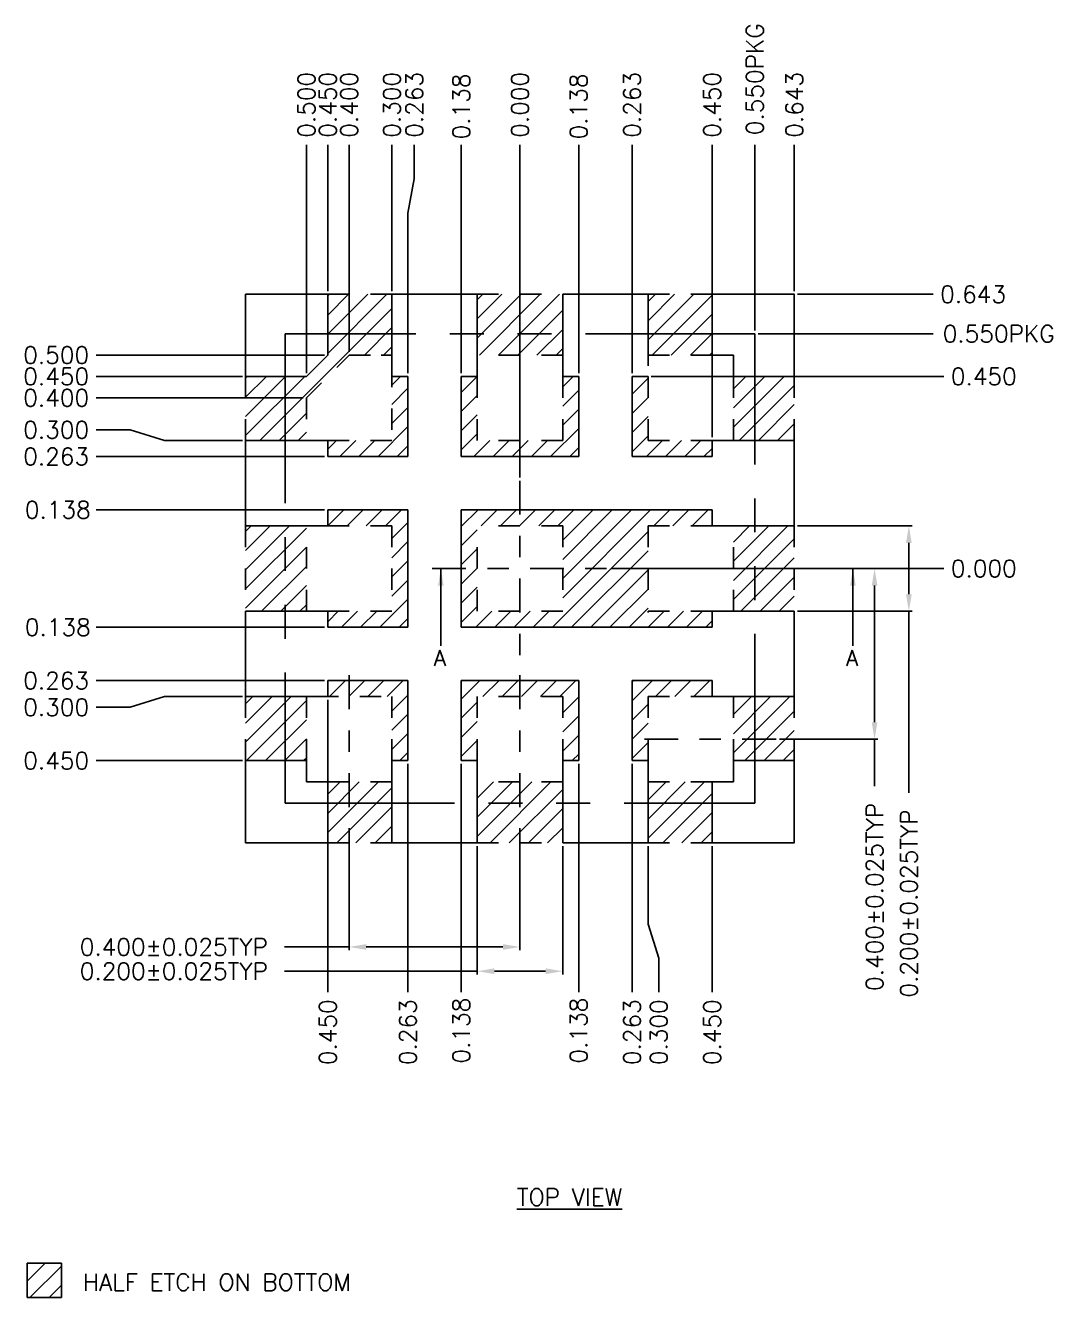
# Model space of a CAD drawing. Header units: millimetres. Extents: x 425.66 to 434.43, y 107.94 to 113.9.
# Drawn here: x 425.66 to 430.47, y 107.94 to 113.9 of the extents above; entities that cross this region are included whole.
import ezdxf
from ezdxf.enums import TextEntityAlignment as Align

# ---------------------------------------------------------------- set-up
doc = ezdxf.new("R2010")
doc.units = ezdxf.units.MM
doc.header["$LTSCALE"] = 0.5
doc.header["$PDMODE"] = 98
for name, pattern in [('CENTER', [50.8, 31.75, -6.35, 6.35, -6.35]), ('HIDDEN', [0.375, 0.25, -0.125]), ('PHANTOM2', [31.75, 15.875, -3.175, 3.175, -3.175, 3.175, -3.175])]:
    doc.linetypes.add(name, pattern=pattern)
for name, color, linetype in [('1', 7, 'Continuous'), ('1D', 4, 'Continuous'), ('BTM', 7, 'HIDDEN'), ('Center', 2, 'CENTER'), ('DIMENSION', 3, 'Continuous'), ('HEB', 4, 'Continuous'), ('PKG', 1, 'PHANTOM2')]:
    doc.layers.add(name, color=color, linetype=linetype)
doc.styles.add('ADESK1', font='romans')
doc.styles.add('SIMPLEX', font='simplex.shx')
doc.dimstyles.new('Standard4', dxfattribs={"dimtxt": 0.08, "dimasz": 0.08, "dimexe": 0.015, "dimexo": 0.015, "dimgap": 0.027, "dimtad": 1, "dimdec": 3, "dimlfac": 0.5, "dimrnd": 0.0005, "dimzin": 1, "dimtxsty": 'SIMPLEX', "dimcen": 0.1905, "dimclrd": 256, "dimclre": 256, "dimclrt": 256, "dimazin": 3, "dimtp": 0.03, "dimtm": 0.05, "dimtfac": 0.8, "dimtdec": 3, "dimtmove": 0, "dimatfit": 3, "dimfxl": 0.05, "dimtzin": 4, "dimlwd": -1, "dimlwe": -1})

# ---------------------------------------------------------------- blocks, each defined once
blk = doc.blocks.new('*D110')
at = {"layer": 'Defpoints', "color": 0, "ltscale": 0.1, "transparency": 16777216}
for p in [(427.9747, 111.3526), (428.3864, 111.3526), (429.9603, 111.3526)]:
    blk.add_point(p, dxfattribs=at)
at = {"layer": 'DIMENSION', "ltscale": 0.1, "transparency": 16777216}
blk.add_line((428.4014, 111.3526), (429.9603, 111.3526), dxfattribs=at)
at = {"layer": 'DIMENSION', "ltscale": 0.1, "transparency": 16777216, "insert": (430.1473, 111.3526), "char_height": 0.08, "attachment_point": 5, "style": 'SIMPLEX'}
blk.add_mtext('\\A1;0.000', dxfattribs=at)
blk = doc.blocks.new('*D111')
at = {"layer": 'Defpoints', "color": 0, "ltscale": 0.1, "transparency": 16777216}
for p in [(427.9747, 113.3381), (427.9747, 111.7643), (427.9747, 111.3526)]:
    blk.add_point(p, dxfattribs=at)
at = {"layer": 'DIMENSION', "ltscale": 0.1, "transparency": 16777216}
blk.add_line((427.9747, 111.7793), (427.9747, 113.3381), dxfattribs=at)
at = {"layer": 'DIMENSION', "ltscale": 0.1, "transparency": 16777216, "insert": (427.9747, 113.5251), "char_height": 0.08, "attachment_point": 5, "rotation": 90, "style": 'SIMPLEX'}
blk.add_mtext('\\A1;0.000', dxfattribs=at)
blk = doc.blocks.new('*D112')
at = {"layer": 'Defpoints', "color": 0, "ltscale": 0.1, "transparency": 16777216}
for p in [(429.1747, 111.3526), (429.1747, 110.5526), (429.6356, 110.5526)]:
    blk.add_point(p, dxfattribs=at)
at = {"layer": 'DIMENSION', "ltscale": 0.1, "transparency": 16777216}
for p, q in [((429.1897, 111.3526), (429.6506, 111.3526)), ((429.6356, 111.2726), (429.6356, 110.6326)), ((429.1897, 110.5526), (429.6506, 110.5526)), ((429.6356, 110.5526), (429.6356, 110.3326))]:
    blk.add_line(p, q, dxfattribs=at)
for points in [[(429.6222, 111.2726), (429.6489, 111.2726), (429.6356, 111.3526)], [(429.6222, 110.6326), (429.6489, 110.6326), (429.6356, 110.5526)]]:
    blk.add_solid(points, dxfattribs=at)
at = {"layer": 'DIMENSION', "ltscale": 0.1, "transparency": 16777216, "insert": (429.6356, 109.8142), "char_height": 0.08, "attachment_point": 5, "rotation": 90, "style": 'SIMPLEX'}
blk.add_mtext('\\A1;0.400%%P0.025TYP', dxfattribs=at)
blk = doc.blocks.new('*D113')
at = {"layer": 'Defpoints', "color": 0, "ltscale": 0.1, "transparency": 16777216}
for p in [(429.2597, 111.5526), (429.2597, 111.1524), (429.7963, 111.1524)]:
    blk.add_point(p, dxfattribs=at)
at = {"layer": 'DIMENSION', "ltscale": 0.1, "transparency": 16777216}
for p, q in [((429.2747, 111.5526), (429.8113, 111.5526)), ((429.7963, 111.4726), (429.7963, 111.2324)), ((429.2747, 111.1524), (429.8113, 111.1524)), ((429.7963, 111.1524), (429.7963, 110.3016))]:
    blk.add_line(p, q, dxfattribs=at)
for points in [[(429.7829, 111.4726), (429.8096, 111.4726), (429.7963, 111.5526)], [(429.7829, 111.2324), (429.8096, 111.2324), (429.7963, 111.1524)]]:
    blk.add_solid(points, dxfattribs=at)
at = {"layer": 'DIMENSION', "ltscale": 0.1, "transparency": 16777216, "insert": (429.7963, 109.7832), "char_height": 0.08, "attachment_point": 5, "rotation": 90, "style": 'SIMPLEX'}
blk.add_mtext('\\A1;0.200%%P0.025TYP', dxfattribs=at)
blk = doc.blocks.new('*D114')
at = {"layer": 'Defpoints', "color": 0, "ltscale": 0.1, "transparency": 16777216}
for p in [(427.1747, 110.1511), (427.9747, 110.1511), (427.9747, 109.5796)]:
    blk.add_point(p, dxfattribs=at)
at = {"layer": 'DIMENSION', "ltscale": 0.1, "transparency": 16777216}
for p, q in [((427.1747, 110.1361), (427.1747, 109.5646)), ((427.9747, 110.1361), (427.9747, 109.5646)), ((427.1747, 109.5796), (426.8717, 109.5796)), ((427.8947, 109.5796), (427.2547, 109.5796))]:
    blk.add_line(p, q, dxfattribs=at)
for points in [[(427.2547, 109.5929), (427.2547, 109.5663), (427.1747, 109.5796)], [(427.8947, 109.5929), (427.8947, 109.5663), (427.9747, 109.5796)]]:
    blk.add_solid(points, dxfattribs=at)
at = {"layer": 'DIMENSION', "ltscale": 0.1, "transparency": 16777216, "insert": (426.3533, 109.5796), "char_height": 0.08, "attachment_point": 5, "style": 'SIMPLEX'}
blk.add_mtext('\\A1;0.400%%P0.025TYP', dxfattribs=at)
blk = doc.blocks.new('*D115')
at = {"layer": 'Defpoints', "color": 0, "ltscale": 0.1, "transparency": 16777216}
for p in [(427.7747, 110.0676), (428.1747, 110.0676), (427.7747, 109.4659)]:
    blk.add_point(p, dxfattribs=at)
at = {"layer": 'DIMENSION', "ltscale": 0.1, "transparency": 16777216}
for p, q in [((427.7747, 110.0526), (427.7747, 109.4509)), ((428.1747, 110.0526), (428.1747, 109.4509)), ((427.7747, 109.4659), (426.8717, 109.4659)), ((428.0947, 109.4659), (427.8547, 109.4659))]:
    blk.add_line(p, q, dxfattribs=at)
for points in [[(427.8547, 109.4792), (427.8547, 109.4526), (427.7747, 109.4659)], [(428.0947, 109.4792), (428.0947, 109.4526), (428.1747, 109.4659)]]:
    blk.add_solid(points, dxfattribs=at)
at = {"layer": 'DIMENSION', "ltscale": 0.1, "transparency": 16777216, "insert": (426.3533, 109.4659), "char_height": 0.08, "attachment_point": 5, "style": 'SIMPLEX'}
blk.add_mtext('\\A1;0.200%%P0.025TYP', dxfattribs=at)
blk = doc.blocks.new('*D116')
at = {"layer": 'Defpoints', "color": 0, "ltscale": 0.1, "transparency": 16777216}
for p in [(427.9747, 111.3526), (428.8747, 110.0676), (428.8747, 109.3671)]:
    blk.add_point(p, dxfattribs=at)
at = {"layer": 'DIMENSION', "ltscale": 0.1, "transparency": 16777216}
blk.add_line((428.8747, 110.0526), (428.8747, 109.3671), dxfattribs=at)
at = {"layer": 'DIMENSION', "ltscale": 0.1, "transparency": 16777216, "insert": (428.8747, 109.1801), "char_height": 0.08, "attachment_point": 5, "rotation": 90, "style": 'SIMPLEX'}
blk.add_mtext('\\A1;0.450', dxfattribs=at)
blk = doc.blocks.new('*D117')
at = {"layer": 'Defpoints', "color": 0, "ltscale": 0.1, "transparency": 16777216}
for p in [(427.9747, 111.3526), (428.5747, 110.0676), (428.6247, 109.3671)]:
    blk.add_point(p, dxfattribs=at)
at = {"layer": 'DIMENSION', "ltscale": 0.1, "transparency": 16777216}
for p, q in [((428.5747, 110.0526), (428.5747, 109.6871)), ((428.5747, 109.6871), (428.6247, 109.5271)), ((428.6247, 109.5271), (428.6247, 109.3671))]:
    blk.add_line(p, q, dxfattribs=at)
at = {"layer": 'DIMENSION', "ltscale": 0.1, "transparency": 16777216, "insert": (428.6247, 109.1801), "char_height": 0.08, "attachment_point": 5, "rotation": 90, "style": 'SIMPLEX'}
blk.add_mtext('\\A1;0.300', dxfattribs=at)
blk = doc.blocks.new('*D118')
at = {"layer": 'Defpoints', "color": 0, "ltscale": 0.1, "transparency": 16777216}
for p in [(427.9747, 111.3526), (425.9892, 110.4526), (426.6897, 110.4526)]:
    blk.add_point(p, dxfattribs=at)
at = {"layer": 'DIMENSION', "ltscale": 0.1, "transparency": 16777216}
blk.add_line((426.6747, 110.4526), (425.9892, 110.4526), dxfattribs=at)
at = {"layer": 'DIMENSION', "ltscale": 0.1, "transparency": 16777216, "insert": (425.8022, 110.4526), "char_height": 0.08, "attachment_point": 5, "style": 'SIMPLEX'}
blk.add_mtext('\\A1;0.450', dxfattribs=at)
blk = doc.blocks.new('*D119')
at = {"layer": 'Defpoints', "color": 0, "ltscale": 0.1, "transparency": 16777216}
for p in [(427.9747, 111.3526), (426.6897, 110.7526), (425.9892, 110.7026)]:
    blk.add_point(p, dxfattribs=at)
at = {"layer": 'DIMENSION', "ltscale": 0.1, "transparency": 16777216}
for p, q in [((426.3092, 110.7526), (426.1492, 110.7026)), ((426.6747, 110.7526), (426.3092, 110.7526)), ((426.1492, 110.7026), (425.9892, 110.7026))]:
    blk.add_line(p, q, dxfattribs=at)
at = {"layer": 'DIMENSION', "ltscale": 0.1, "transparency": 16777216, "insert": (425.8022, 110.7026), "char_height": 0.08, "attachment_point": 5, "style": 'SIMPLEX'}
blk.add_mtext('\\A1;0.300', dxfattribs=at)
blk = doc.blocks.new('*D120')
at = {"layer": 'Defpoints', "color": 0, "ltscale": 0.1, "transparency": 16777216}
for p in [(427.9747, 111.3526), (428.4997, 110.4526), (428.4997, 109.3671)]:
    blk.add_point(p, dxfattribs=at)
at = {"layer": 'DIMENSION', "ltscale": 0.1, "transparency": 16777216}
blk.add_line((428.4997, 110.4376), (428.4997, 109.3671), dxfattribs=at)
at = {"layer": 'DIMENSION', "ltscale": 0.1, "transparency": 16777216, "insert": (428.4997, 109.1801), "char_height": 0.08, "attachment_point": 5, "rotation": 90, "style": 'SIMPLEX'}
blk.add_mtext('\\A1;0.263', dxfattribs=at)
blk = doc.blocks.new('*D121')
at = {"layer": 'Defpoints', "color": 0, "ltscale": 0.1, "transparency": 16777216}
for p in [(427.9747, 111.3526), (428.2497, 110.4526), (428.2497, 109.3671)]:
    blk.add_point(p, dxfattribs=at)
at = {"layer": 'DIMENSION', "ltscale": 0.1, "transparency": 16777216}
blk.add_line((428.2497, 110.4376), (428.2497, 109.3671), dxfattribs=at)
at = {"layer": 'DIMENSION', "ltscale": 0.1, "transparency": 16777216, "insert": (428.2497, 109.1877), "char_height": 0.08, "attachment_point": 5, "rotation": 90, "style": 'SIMPLEX'}
blk.add_mtext('\\A1;0.138', dxfattribs=at)
blk = doc.blocks.new('*D122')
at = {"layer": 'Defpoints', "color": 0, "ltscale": 0.1, "transparency": 16777216}
for p in [(428.5747, 112.2526), (429.9603, 112.2526), (427.9747, 111.3526)]:
    blk.add_point(p, dxfattribs=at)
at = {"layer": 'DIMENSION', "ltscale": 0.1, "transparency": 16777216}
blk.add_line((428.5897, 112.2526), (429.9603, 112.2526), dxfattribs=at)
at = {"layer": 'DIMENSION', "ltscale": 0.1, "transparency": 16777216, "insert": (430.1473, 112.2526), "char_height": 0.08, "attachment_point": 5, "style": 'SIMPLEX'}
blk.add_mtext('\\A1;0.450', dxfattribs=at)
blk = doc.blocks.new('*D123')
at = {"layer": 'Defpoints', "color": 0, "ltscale": 0.1, "transparency": 16777216}
for p in [(427.9747, 111.3526), (427.0747, 110.7526), (427.0747, 109.3671)]:
    blk.add_point(p, dxfattribs=at)
at = {"layer": 'DIMENSION', "ltscale": 0.1, "transparency": 16777216}
blk.add_line((427.0747, 110.7376), (427.0747, 109.3671), dxfattribs=at)
at = {"layer": 'DIMENSION', "ltscale": 0.1, "transparency": 16777216, "insert": (427.0747, 109.1801), "char_height": 0.08, "attachment_point": 5, "rotation": 90, "style": 'SIMPLEX'}
blk.add_mtext('\\A1;0.450', dxfattribs=at)
blk = doc.blocks.new('*D124')
at = {"layer": 'Defpoints', "color": 0, "ltscale": 0.1, "transparency": 16777216}
for p in [(427.9747, 111.3526), (427.4497, 110.4526), (427.4497, 109.3671)]:
    blk.add_point(p, dxfattribs=at)
at = {"layer": 'DIMENSION', "ltscale": 0.1, "transparency": 16777216}
blk.add_line((427.4497, 110.4376), (427.4497, 109.3671), dxfattribs=at)
at = {"layer": 'DIMENSION', "ltscale": 0.1, "transparency": 16777216, "insert": (427.4497, 109.1801), "char_height": 0.08, "attachment_point": 5, "rotation": 90, "style": 'SIMPLEX'}
blk.add_mtext('\\A1;0.263', dxfattribs=at)
blk = doc.blocks.new('*D125')
at = {"layer": 'Defpoints', "color": 0, "ltscale": 0.1, "transparency": 16777216}
for p in [(427.9747, 111.3526), (427.6997, 110.4526), (427.6997, 109.3671)]:
    blk.add_point(p, dxfattribs=at)
at = {"layer": 'DIMENSION', "ltscale": 0.1, "transparency": 16777216}
blk.add_line((427.6997, 110.4376), (427.6997, 109.3671), dxfattribs=at)
at = {"layer": 'DIMENSION', "ltscale": 0.1, "transparency": 16777216, "insert": (427.6997, 109.1877), "char_height": 0.08, "attachment_point": 5, "rotation": 90, "style": 'SIMPLEX'}
blk.add_mtext('\\A1;0.138', dxfattribs=at)
blk = doc.blocks.new('*D126')
at = {"layer": 'Defpoints', "color": 0, "ltscale": 0.1, "transparency": 16777216}
for p in [(427.9747, 111.3526), (425.9892, 111.0776), (427.0747, 111.0776)]:
    blk.add_point(p, dxfattribs=at)
at = {"layer": 'DIMENSION', "ltscale": 0.1, "transparency": 16777216}
blk.add_line((427.0597, 111.0776), (425.9892, 111.0776), dxfattribs=at)
at = {"layer": 'DIMENSION', "ltscale": 0.1, "transparency": 16777216, "insert": (425.8098, 111.0776), "char_height": 0.08, "attachment_point": 5, "style": 'SIMPLEX'}
blk.add_mtext('\\A1;0.138', dxfattribs=at)
blk = doc.blocks.new('*D127')
at = {"layer": 'Defpoints', "color": 0, "ltscale": 0.1, "transparency": 16777216}
for p in [(425.9892, 111.6276), (427.0747, 111.6276), (427.9747, 111.3526)]:
    blk.add_point(p, dxfattribs=at)
at = {"layer": 'DIMENSION', "ltscale": 0.1, "transparency": 16777216}
blk.add_line((427.0597, 111.6276), (425.9892, 111.6276), dxfattribs=at)
at = {"layer": 'DIMENSION', "ltscale": 0.1, "transparency": 16777216, "insert": (425.8098, 111.6276), "char_height": 0.08, "attachment_point": 5, "style": 'SIMPLEX'}
blk.add_mtext('\\A1;0.138', dxfattribs=at)
blk = doc.blocks.new('*D128')
at = {"layer": 'Defpoints', "color": 0, "ltscale": 0.1, "transparency": 16777216}
for p in [(427.9747, 111.3526), (425.9892, 110.8276), (427.0747, 110.8276)]:
    blk.add_point(p, dxfattribs=at)
at = {"layer": 'DIMENSION', "ltscale": 0.1, "transparency": 16777216}
blk.add_line((427.0597, 110.8276), (425.9892, 110.8276), dxfattribs=at)
at = {"layer": 'DIMENSION', "ltscale": 0.1, "transparency": 16777216, "insert": (425.8022, 110.8276), "char_height": 0.08, "attachment_point": 5, "style": 'SIMPLEX'}
blk.add_mtext('\\A1;0.263', dxfattribs=at)
blk = doc.blocks.new('*D129')
at = {"layer": 'Defpoints', "color": 0, "ltscale": 0.1, "transparency": 16777216}
for p in [(425.9892, 111.8776), (427.0747, 111.8776), (427.9747, 111.3526)]:
    blk.add_point(p, dxfattribs=at)
at = {"layer": 'DIMENSION', "ltscale": 0.1, "transparency": 16777216}
blk.add_line((427.0597, 111.8776), (425.9892, 111.8776), dxfattribs=at)
at = {"layer": 'DIMENSION', "ltscale": 0.1, "transparency": 16777216, "insert": (425.8022, 111.8776), "char_height": 0.08, "attachment_point": 5, "style": 'SIMPLEX'}
blk.add_mtext('\\A1;0.263', dxfattribs=at)
blk = doc.blocks.new('*D130')
at = {"layer": 'Defpoints', "color": 0, "ltscale": 0.1, "transparency": 16777216}
for p in [(425.9892, 112.1526), (426.9747, 112.1526), (427.9747, 111.3526)]:
    blk.add_point(p, dxfattribs=at)
at = {"layer": 'DIMENSION', "ltscale": 0.1, "transparency": 16777216}
blk.add_line((426.9597, 112.1526), (425.9892, 112.1526), dxfattribs=at)
at = {"layer": 'DIMENSION', "ltscale": 0.1, "transparency": 16777216, "insert": (425.8022, 112.1526), "char_height": 0.08, "attachment_point": 5, "style": 'SIMPLEX'}
blk.add_mtext('\\A1;0.400', dxfattribs=at)
blk = doc.blocks.new('*D131')
at = {"layer": 'Defpoints', "color": 0, "ltscale": 0.1, "transparency": 16777216}
for p in [(425.9892, 112.2526), (426.6897, 112.2526), (427.9747, 111.3526)]:
    blk.add_point(p, dxfattribs=at)
at = {"layer": 'DIMENSION', "ltscale": 0.1, "transparency": 16777216}
blk.add_line((426.6747, 112.2526), (425.9892, 112.2526), dxfattribs=at)
at = {"layer": 'DIMENSION', "ltscale": 0.1, "transparency": 16777216, "insert": (425.8022, 112.2526), "char_height": 0.08, "attachment_point": 5, "style": 'SIMPLEX'}
blk.add_mtext('\\A1;0.450', dxfattribs=at)
blk = doc.blocks.new('*D132')
at = {"layer": 'Defpoints', "color": 0, "ltscale": 0.1, "transparency": 16777216}
for p in [(425.9892, 112.0026), (426.6897, 111.9526), (427.9747, 111.3526)]:
    blk.add_point(p, dxfattribs=at)
at = {"layer": 'DIMENSION', "ltscale": 0.1, "transparency": 16777216}
for p, q in [((426.1492, 112.0026), (425.9892, 112.0026)), ((426.3092, 111.9526), (426.1492, 112.0026)), ((426.6747, 111.9526), (426.3092, 111.9526))]:
    blk.add_line(p, q, dxfattribs=at)
at = {"layer": 'DIMENSION', "ltscale": 0.1, "transparency": 16777216, "insert": (425.8022, 112.0026), "char_height": 0.08, "attachment_point": 5, "style": 'SIMPLEX'}
blk.add_mtext('\\A1;0.300', dxfattribs=at)
blk = doc.blocks.new('*D133')
at = {"layer": 'Defpoints', "color": 0, "ltscale": 0.1, "transparency": 16777216}
for p in [(427.1747, 113.3382), (427.1747, 112.3526), (427.9747, 111.3526)]:
    blk.add_point(p, dxfattribs=at)
at = {"layer": 'DIMENSION', "ltscale": 0.1, "transparency": 16777216}
blk.add_line((427.1747, 112.3676), (427.1747, 113.3382), dxfattribs=at)
at = {"layer": 'DIMENSION', "ltscale": 0.1, "transparency": 16777216, "insert": (427.1747, 113.5252), "char_height": 0.08, "attachment_point": 5, "rotation": 90, "style": 'SIMPLEX'}
blk.add_mtext('\\A1;0.400', dxfattribs=at)
blk = doc.blocks.new('*D134')
at = {"layer": 'Defpoints', "color": 0, "ltscale": 0.1, "transparency": 16777216}
for p in [(428.8747, 113.3382), (428.8747, 111.9526), (427.9747, 111.3526)]:
    blk.add_point(p, dxfattribs=at)
at = {"layer": 'DIMENSION', "ltscale": 0.1, "transparency": 16777216}
blk.add_line((428.8747, 111.9676), (428.8747, 113.3382), dxfattribs=at)
at = {"layer": 'DIMENSION', "ltscale": 0.1, "transparency": 16777216, "insert": (428.8747, 113.5252), "char_height": 0.08, "attachment_point": 5, "rotation": 90, "style": 'SIMPLEX'}
blk.add_mtext('\\A1;0.450', dxfattribs=at)
blk = doc.blocks.new('*D135')
at = {"layer": 'Defpoints', "color": 0, "ltscale": 0.1, "transparency": 16777216}
for p in [(428.4997, 113.3382), (428.4997, 112.2526), (427.9747, 111.3526)]:
    blk.add_point(p, dxfattribs=at)
at = {"layer": 'DIMENSION', "ltscale": 0.1, "transparency": 16777216}
blk.add_line((428.4997, 112.2676), (428.4997, 113.3382), dxfattribs=at)
at = {"layer": 'DIMENSION', "ltscale": 0.1, "transparency": 16777216, "insert": (428.4997, 113.5252), "char_height": 0.08, "attachment_point": 5, "rotation": 90, "style": 'SIMPLEX'}
blk.add_mtext('\\A1;0.263', dxfattribs=at)
blk = doc.blocks.new('*D136')
at = {"layer": 'Defpoints', "color": 0, "ltscale": 0.1, "transparency": 16777216}
for p in [(428.2497, 113.3382), (428.2497, 112.2526), (427.9747, 111.3526)]:
    blk.add_point(p, dxfattribs=at)
at = {"layer": 'DIMENSION', "ltscale": 0.1, "transparency": 16777216}
blk.add_line((428.2497, 112.2676), (428.2497, 113.3382), dxfattribs=at)
at = {"layer": 'DIMENSION', "ltscale": 0.1, "transparency": 16777216, "insert": (428.2497, 113.5175), "char_height": 0.08, "attachment_point": 5, "rotation": 90, "style": 'SIMPLEX'}
blk.add_mtext('\\A1;0.138', dxfattribs=at)
blk = doc.blocks.new('*D137')
at = {"layer": 'Defpoints', "color": 0, "ltscale": 0.1, "transparency": 16777216}
for p in [(427.6997, 113.3382), (427.6997, 112.2526), (427.9747, 111.3526)]:
    blk.add_point(p, dxfattribs=at)
at = {"layer": 'DIMENSION', "ltscale": 0.1, "transparency": 16777216}
blk.add_line((427.6997, 112.2676), (427.6997, 113.3382), dxfattribs=at)
at = {"layer": 'DIMENSION', "ltscale": 0.1, "transparency": 16777216, "insert": (427.6997, 113.5175), "char_height": 0.08, "attachment_point": 5, "rotation": 90, "style": 'SIMPLEX'}
blk.add_mtext('\\A1;0.138', dxfattribs=at)
blk = doc.blocks.new('*D138')
at = {"layer": 'Defpoints', "color": 0, "ltscale": 0.1, "transparency": 16777216}
for p in [(427.4797, 113.3382), (427.4497, 112.2526), (427.9747, 111.3526)]:
    blk.add_point(p, dxfattribs=at)
at = {"layer": 'DIMENSION', "ltscale": 0.1, "transparency": 16777216}
for p, q in [((427.4797, 113.1782), (427.4797, 113.3382)), ((427.4497, 113.0182), (427.4797, 113.1782)), ((427.4497, 112.2676), (427.4497, 113.0182))]:
    blk.add_line(p, q, dxfattribs=at)
at = {"layer": 'DIMENSION', "ltscale": 0.1, "transparency": 16777216, "insert": (427.4797, 113.5252), "char_height": 0.08, "attachment_point": 5, "rotation": 90, "style": 'SIMPLEX'}
blk.add_mtext('\\A1;0.263', dxfattribs=at)
blk = doc.blocks.new('*D139')
at = {"layer": 'Defpoints', "color": 0, "ltscale": 0.1, "transparency": 16777216}
for p in [(429.2597, 112.6376), (429.9103, 112.6376), (427.9747, 111.3526)]:
    blk.add_point(p, dxfattribs=at)
at = {"layer": 'DIMENSION', "ltscale": 0.1, "transparency": 16777216}
blk.add_line((429.2747, 112.6376), (429.9103, 112.6376), dxfattribs=at)
at = {"layer": 'DIMENSION', "ltscale": 0.1, "transparency": 16777216, "insert": (430.0973, 112.6376), "char_height": 0.08, "attachment_point": 5, "style": 'SIMPLEX'}
blk.add_mtext('\\A1;0.643', dxfattribs=at)
blk = doc.blocks.new('*D140')
at = {"layer": 'Defpoints', "color": 0, "ltscale": 0.1, "transparency": 16777216}
for p in [(429.2597, 113.3382), (429.2597, 112.6376), (427.9747, 111.3526)]:
    blk.add_point(p, dxfattribs=at)
at = {"layer": 'DIMENSION', "ltscale": 0.1, "transparency": 16777216}
blk.add_line((429.2597, 112.6526), (429.2597, 113.3382), dxfattribs=at)
at = {"layer": 'DIMENSION', "ltscale": 0.1, "transparency": 16777216, "insert": (429.2597, 113.5252), "char_height": 0.08, "attachment_point": 5, "rotation": 90, "style": 'SIMPLEX'}
blk.add_mtext('\\A1;0.643', dxfattribs=at)
blk = doc.blocks.new('*D141')
at = {"layer": 'Defpoints', "color": 0, "ltscale": 0.1, "transparency": 16777216}
for p in [(429.0747, 113.3382), (429.0747, 112.4526), (427.9747, 111.3526)]:
    blk.add_point(p, dxfattribs=at)
at = {"layer": 'DIMENSION', "ltscale": 0.1, "transparency": 16777216}
blk.add_line((429.0747, 112.4676), (429.0747, 113.3382), dxfattribs=at)
at = {"layer": 'DIMENSION', "ltscale": 0.1, "transparency": 16777216, "insert": (429.0747, 113.6452), "char_height": 0.08, "attachment_point": 5, "rotation": 90, "style": 'SIMPLEX'}
blk.add_mtext('\\A1;0.550PKG', dxfattribs=at)
blk = doc.blocks.new('*D142')
at = {"layer": 'Defpoints', "color": 0, "ltscale": 0.1, "transparency": 16777216}
for p in [(429.0747, 112.4526), (429.9103, 112.4526), (427.9747, 111.3526)]:
    blk.add_point(p, dxfattribs=at)
at = {"layer": 'DIMENSION', "ltscale": 0.1, "transparency": 16777216}
blk.add_line((429.0897, 112.4526), (429.9103, 112.4526), dxfattribs=at)
at = {"layer": 'DIMENSION', "ltscale": 0.1, "transparency": 16777216, "insert": (430.2173, 112.4526), "char_height": 0.08, "attachment_point": 5, "style": 'SIMPLEX'}
blk.add_mtext('\\A1;0.550PKG', dxfattribs=at)
blk = doc.blocks.new('*D160')
at = {"layer": 'Defpoints', "color": 0, "ltscale": 0.1, "transparency": 16777216}
for p in [(425.9892, 112.3526), (427.0747, 112.3526), (427.9747, 111.3526)]:
    blk.add_point(p, dxfattribs=at)
at = {"layer": 'DIMENSION', "linetype": 'ByBlock', "ltscale": 0.1, "transparency": 16777216}
blk.add_line((427.0597, 112.3526), (425.9892, 112.3526), dxfattribs=at)
at = {"layer": 'DIMENSION', "ltscale": 0.1, "transparency": 16777216, "insert": (425.8022, 112.3526), "char_height": 0.08, "attachment_point": 5, "style": 'SIMPLEX'}
blk.add_mtext('\\A1;0.500', dxfattribs=at)
blk = doc.blocks.new('*D161')
at = {"layer": 'Defpoints', "color": 0, "ltscale": 0.1, "transparency": 16777216}
for p in [(426.9747, 113.3382), (426.9747, 112.2526), (427.9747, 111.3526)]:
    blk.add_point(p, dxfattribs=at)
at = {"layer": 'DIMENSION', "linetype": 'ByBlock', "ltscale": 0.1, "transparency": 16777216}
blk.add_line((426.9747, 112.2676), (426.9747, 113.3382), dxfattribs=at)
at = {"layer": 'DIMENSION', "ltscale": 0.1, "transparency": 16777216, "insert": (426.9747, 113.5252), "char_height": 0.08, "attachment_point": 5, "rotation": 90, "style": 'SIMPLEX'}
blk.add_mtext('\\A1;0.500', dxfattribs=at)
blk = doc.blocks.new('*D162')
at = {"layer": 'Defpoints', "color": 0, "ltscale": 0.1, "transparency": 16777216}
for p in [(427.0747, 113.3382), (427.0747, 112.6376), (427.9747, 111.3526)]:
    blk.add_point(p, dxfattribs=at)
at = {"layer": 'DIMENSION', "linetype": 'ByBlock', "ltscale": 0.1, "transparency": 16777216}
blk.add_line((427.0747, 112.6526), (427.0747, 113.3382), dxfattribs=at)
at = {"layer": 'DIMENSION', "ltscale": 0.1, "transparency": 16777216, "insert": (427.0747, 113.5252), "char_height": 0.08, "attachment_point": 5, "rotation": 90, "style": 'SIMPLEX'}
blk.add_mtext('\\A1;0.450', dxfattribs=at)
blk = doc.blocks.new('*D163')
at = {"layer": 'Defpoints', "color": 0, "ltscale": 0.1, "transparency": 16777216}
for p in [(427.3747, 113.3382), (427.3747, 112.6376), (427.9747, 111.3526)]:
    blk.add_point(p, dxfattribs=at)
at = {"layer": 'DIMENSION', "linetype": 'ByBlock', "ltscale": 0.1, "transparency": 16777216}
blk.add_line((427.3747, 112.6526), (427.3747, 113.3382), dxfattribs=at)
at = {"layer": 'DIMENSION', "ltscale": 0.1, "transparency": 16777216, "insert": (427.3747, 113.5252), "char_height": 0.08, "attachment_point": 5, "rotation": 90, "style": 'SIMPLEX'}
blk.add_mtext('\\A1;0.300', dxfattribs=at)

msp = doc.modelspace()

# ---------------------------------------------------------------- hatches: boundary and pattern name
at = {"layer": 'HEB', "ltscale": 0.5}
h = msp.add_hatch(dxfattribs=at)
h.set_pattern_fill('ANSI31', color=4, scale=0.02)
h.set_pattern_definition([(45, (428.40069, 111.53151), (-0.0449013, 0.0449013), [])])
h.paths.add_polyline_path([(428.5747, 111.5524), (428.8747, 111.5524), (428.8747, 111.6276), (427.9747, 111.6276), (427.9747, 111.5526), (428.1747, 111.5526), (428.1747, 111.1526), (427.9747, 111.1526), (427.9747, 111.0776), (428.8747, 111.0776), (428.8747, 111.1526), (428.5747, 111.1526)])
h.paths.add_polyline_path([(427.9747, 111.6276), (427.6997, 111.6276), (427.6997, 111.3526), (427.7747, 111.3526), (427.7747, 111.5526), (427.9747, 111.5526)])
h.paths.add_polyline_path([(427.9747, 111.1526), (427.7747, 111.1526), (427.7747, 111.3526), (427.6997, 111.3526), (427.6997, 111.0776), (427.9747, 111.0776)])
h.paths.add_polyline_path([(427.4497, 112.2526), (427.3747, 112.2526), (427.3747, 111.9526), (427.0747, 111.9526), (427.0747, 111.8776), (427.4497, 111.8776)])
h.paths.add_polyline_path([(426.8747, 112.2526), (426.6897, 112.2526), (426.6897, 111.9526), (426.8747, 111.9526)])
h.paths.add_polyline_path([(427.3747, 112.4526), (427.0747, 112.4526), (427.0747, 112.2526), (427.0747, 112.3526), (426.9747, 112.2526), (426.8747, 112.2526), (426.8747, 111.9526), (426.9747, 111.9526), (426.9747, 112.1526), (427.1747, 112.3526), (427.3747, 112.3526)])
h.paths.add_polyline_path([(428.1747, 112.4526), (427.7747, 112.4526), (427.7747, 112.3526), (428.1747, 112.3526)])
h.paths.add_polyline_path([(428.2497, 112.2526), (428.1747, 112.2526), (428.1747, 111.9526), (427.7747, 111.9526), (427.7747, 112.2526), (427.6997, 112.2526), (427.6997, 111.8776), (428.2497, 111.8776)])
h.paths.add_polyline_path([(428.8747, 112.4526), (428.5747, 112.4526), (428.5747, 112.3526), (428.8747, 112.3526)])
h.paths.add_polyline_path([(429.0747, 112.2526), (428.9747, 112.2526), (428.9747, 111.9526), (429.0747, 111.9526)])
h.paths.add_polyline_path([(428.8747, 111.9526), (428.5747, 111.9526), (428.5747, 112.2526), (428.4997, 112.2526), (428.4997, 111.8776), (428.8747, 111.8776)])
h.paths.add_polyline_path([(429.0747, 111.5526), (428.9747, 111.5526), (428.9747, 111.1526), (429.0747, 111.1526)])
h.paths.add_polyline_path([(427.4497, 111.6276), (427.0747, 111.6276), (427.0747, 111.5526), (427.3747, 111.5526), (427.3747, 111.1526), (427.0747, 111.1526), (427.0747, 111.0776), (427.4497, 111.0776)])
h.paths.add_polyline_path([(426.8747, 111.5526), (426.6897, 111.5524), (426.6897, 111.1524), (426.8747, 111.1526)])
h.paths.add_polyline_path([(426.9747, 111.5526), (426.8747, 111.5526), (426.8747, 111.1526), (426.9747, 111.1526)])
h.paths.add_polyline_path([(426.8747, 110.7526), (426.6897, 110.7526), (426.6897, 110.4526), (426.8747, 110.4526)])
h.paths.add_polyline_path([(426.9747, 110.7526), (426.8747, 110.7526), (426.8747, 110.4526), (426.9747, 110.4526)])
h.paths.add_polyline_path([(427.3747, 110.2526), (427.0747, 110.2526), (427.0747, 110.0676), (427.3747, 110.0676)])
h.paths.add_polyline_path([(427.3747, 110.3526), (427.0747, 110.3526), (427.0747, 110.2526), (427.3747, 110.2526)])
h.paths.add_polyline_path([(427.4497, 110.8276), (427.0747, 110.8276), (427.0747, 110.7526), (427.3747, 110.7526), (427.3747, 110.4526), (427.4497, 110.4526)])
h.paths.add_polyline_path([(428.2497, 110.8276), (427.6997, 110.8276), (427.6997, 110.4526), (427.7747, 110.4526), (427.7747, 110.7526), (428.1747, 110.7526), (428.1747, 110.4526), (428.2497, 110.4526)])
h.paths.add_polyline_path([(428.1747, 110.3526), (427.7747, 110.3526), (427.7747, 110.2526), (428.1747, 110.2526)])
h.paths.add_polyline_path([(428.1747, 110.2526), (427.7747, 110.2526), (427.7747, 110.0676), (428.1747, 110.0676)])
h.paths.add_polyline_path([(428.8747, 110.2526), (428.5747, 110.2526), (428.5747, 110.0676), (428.8747, 110.0676)])
h.paths.add_polyline_path([(428.8747, 110.3526), (428.5747, 110.3526), (428.5747, 110.2526), (428.8747, 110.2526)])
h.paths.add_polyline_path([(428.8747, 110.8276), (428.4997, 110.8276), (428.4997, 110.4526), (428.5747, 110.4526), (428.5747, 110.7526), (428.8747, 110.7526)])
h.paths.add_polyline_path([(429.0747, 110.7526), (428.9747, 110.7526), (428.9747, 110.4526), (429.0747, 110.4526)])
h.paths.add_polyline_path([(429.2597, 110.7526), (429.0747, 110.7526), (429.0747, 110.4526), (429.2597, 110.4526)])
h.paths.add_polyline_path([(429.2597, 111.1526), (429.2597, 111.5526), (429.0747, 111.5526), (429.0747, 111.1526)])
h.paths.add_polyline_path([(429.2597, 111.9526), (429.2597, 112.2526), (429.0747, 112.2526), (429.0747, 111.9526)])
h.paths.add_polyline_path([(427.3747, 112.6376), (427.0747, 112.6376), (427.0747, 112.4526), (427.3747, 112.4526)])
h.paths.add_polyline_path([(428.1747, 112.6376), (427.7747, 112.6376), (427.7747, 112.4526), (428.1747, 112.4526)])
h.paths.add_polyline_path([(428.8747, 112.6376), (428.5747, 112.6376), (428.5747, 112.4526), (428.8747, 112.4526)])
h = msp.add_hatch(dxfattribs=at)
h.set_pattern_fill('ANSI31', color=4, scale=0.02)
h.set_pattern_definition([(45, (428.396256, 111.19265), (-0.0449013, 0.0449013), [])])
h.paths.add_polyline_path([(425.8269, 107.937), (425.8269, 108.0978), (425.6661, 108.0978), (425.6661, 107.937)])

# ---------------------------------------------------------------- linework, layer by layer
for p, q in [((427.0747, 112.3526), (427.0747, 112.6376)), ((427.3747, 112.3526), (427.3747, 112.6376)), ((427.7747, 112.2526), (427.7747, 112.6376)), ((428.1747, 112.2526), (428.1747, 112.6376)), ((428.5747, 112.3526), (428.5747, 112.6376)), ((428.8747, 112.3526), (428.8747, 112.6376)), ((427.3247, 112.3526), (427.3747, 112.3526)), ((427.3747, 112.3526), (427.3747, 112.3026)), ((428.5747, 112.3026), (428.5747, 112.3526)), ((428.8747, 112.3526), (428.9747, 112.3526)), ((428.9747, 112.2526), (428.9747, 112.3526)), ((426.6897, 112.2526), (426.9747, 112.2526)), ((427.3747, 112.2526), (427.4497, 112.2526)), ((427.4497, 111.8776), (427.4497, 112.2526)), ((427.6997, 111.8776), (427.6997, 112.2526)), ((427.6997, 112.2526), (427.7747, 112.2526)), ((428.1747, 112.2526), (428.2497, 112.2526)), ((428.2497, 111.8776), (428.2497, 112.2526)), ((428.4997, 111.8776), (428.4997, 112.2526)), ((428.4997, 112.2526), (428.5747, 112.2526)), ((428.9747, 112.2526), (429.2597, 112.2526)), ((426.6897, 111.9526), (427.0747, 111.9526)), ((427.0747, 111.8776), (427.0747, 111.9526)), ((428.8747, 111.9526), (429.2597, 111.9526)), ((428.8747, 111.8776), (428.8747, 111.9526)), ((427.4497, 111.8776), (427.0747, 111.8776)), ((427.6997, 111.8776), (428.2497, 111.8776)), ((428.4997, 111.8776), (428.8747, 111.8776)), ((427.4497, 111.6276), (427.0747, 111.6276)), ((427.0747, 111.6276), (427.0747, 111.5526)), ((427.4497, 111.6276), (427.4497, 111.0776)), ((427.6997, 111.0776), (427.6997, 111.6276)), ((427.0747, 111.5526), (426.6897, 111.5524)), ((428.8747, 111.5524), (429.2597, 111.5524)), ((427.0747, 111.1526), (426.6897, 111.1524)), ((427.0747, 111.1526), (427.0747, 111.0776)), ((428.8747, 111.1526), (429.2597, 111.1526)), ((428.8747, 111.1526), (428.8747, 111.0776)), ((427.4497, 111.0776), (427.0747, 111.0776)), ((428.8747, 111.0776), (427.6997, 111.0776)), ((427.4497, 110.8276), (427.0747, 110.8276)), ((427.0747, 110.8276), (427.0747, 110.7526)), ((427.4497, 110.4526), (427.4497, 110.8276)), ((427.6997, 110.4526), (427.6997, 110.8276)), ((428.2497, 110.8276), (427.6997, 110.8276)), ((428.2497, 110.4526), (428.2497, 110.8276)), ((428.4997, 110.4526), (428.4997, 110.8276)), ((428.4997, 110.8276), (428.8747, 110.8276)), ((428.8747, 110.8276), (428.8747, 110.7526)), ((427.0247, 110.7526), (426.6897, 110.7526)), ((428.8747, 110.7526), (429.2597, 110.7526)), ((426.9747, 110.4526), (426.6897, 110.4526)), ((426.9747, 110.4526), (426.9747, 110.3526)), ((427.3747, 110.4526), (427.3747, 110.0676)), ((427.4497, 110.4526), (427.3747, 110.4526)), ((427.6997, 110.4526), (427.7747, 110.4526)), ((427.7747, 110.4526), (427.7747, 110.0676)), ((428.2497, 110.4526), (428.1747, 110.4526)), ((428.1747, 110.4526), (428.1747, 110.0676)), ((428.4997, 110.4526), (428.5747, 110.4526)), ((428.5747, 110.4526), (428.5747, 110.0676)), ((428.9747, 110.4526), (429.2597, 110.4526)), ((428.9747, 110.4526), (428.9747, 110.3526)), ((427.0747, 110.3526), (426.9747, 110.3526)), ((427.0747, 110.3526), (427.0747, 110.0676)), ((428.8747, 110.3526), (428.9747, 110.3526)), ((428.8747, 110.3526), (428.8747, 110.0676))]:
    msp.add_line(p, q)
at = {"color": 0, "ltscale": 0.1}
for p, q in [((426.9747, 112.2526), (427.0747, 112.3526)), ((427.6997, 111.6276), (428.8747, 111.6276)), ((428.8747, 111.6276), (428.8747, 111.5524))]:
    msp.add_line(p, q, dxfattribs=at)
at = {"ltscale": 0.1}
for points in [[(427.0747, 112.6376), (426.6897, 112.6376), (426.6897, 112.2526)], [(427.3247, 112.6376), (427.7747, 112.6376)], [(428.1747, 112.6376), (428.5747, 112.6376)], [(428.8747, 112.6376), (429.2597, 112.6376), (429.2597, 112.2526)], [(426.6897, 111.9526), (426.6897, 111.5526)], [(429.2597, 111.9526), (429.2597, 111.5526)], [(426.6897, 111.1524), (426.6897, 110.7526)], [(429.2597, 111.1524), (429.2597, 110.7526)], [(426.6897, 110.4526), (426.6897, 110.0676), (427.0747, 110.0676)], [(428.8747, 110.0676), (429.2597, 110.0676), (429.2597, 110.4526)], [(427.3747, 110.0676), (427.7747, 110.0676)], [(428.1747, 110.0676), (428.5747, 110.0676)]]:
    msp.add_lwpolyline(points, dxfattribs=at)
at = {"layer": '1'}
for p, q in [((425.8269, 108.0978), (425.6661, 108.0978)), ((425.6661, 108.0978), (425.6661, 107.937)), ((425.8269, 107.937), (425.8269, 108.0978)), ((425.6661, 107.937), (425.8269, 107.937))]:
    msp.add_line(p, q, dxfattribs=at)
at = {"layer": 'BTM', "ltscale": 0.5}
for p, q in [((427.0747, 112.6376), (427.3247, 112.6376)), ((427.7747, 112.6376), (428.1747, 112.6376)), ((428.5747, 112.6376), (428.8747, 112.6376)), ((426.6897, 112.2526), (426.6897, 111.9526)), ((429.2597, 112.2526), (429.2597, 111.9526)), ((426.6897, 111.5524), (426.6897, 111.1524)), ((429.2597, 111.5524), (429.2597, 111.1524)), ((426.6897, 110.7526), (426.6897, 110.4526)), ((429.2597, 110.7526), (429.2597, 110.4526)), ((427.0747, 110.0676), (427.3747, 110.0676)), ((427.7747, 110.0676), (428.1747, 110.0676)), ((428.5747, 110.0676), (428.8747, 110.0676))]:
    msp.add_line(p, q, dxfattribs=at)
at = {"layer": 'BTM', "linetype": 'HIDDEN', "ltscale": 0.5}
for p, q in [((426.9747, 112.1526), (427.1747, 112.3526)), ((427.1747, 112.3526), (427.3247, 112.3526)), ((428.1747, 112.3526), (427.7747, 112.3526)), ((428.8747, 112.3526), (428.5747, 112.3526)), ((427.3747, 112.3026), (427.3747, 111.9526)), ((428.5747, 111.9526), (428.5747, 112.3026)), ((427.7747, 111.9526), (427.7747, 112.2526)), ((428.1747, 111.9526), (428.1747, 112.2526)), ((428.9747, 111.9526), (428.9747, 112.2526)), ((426.9747, 112.1526), (426.9747, 111.9526)), ((427.3747, 111.9526), (427.0747, 111.9526)), ((428.1747, 111.9526), (427.7747, 111.9526)), ((428.8747, 111.9526), (428.5747, 111.9526)), ((426.9747, 111.1526), (426.9747, 111.5526)), ((427.0747, 111.5526), (427.3747, 111.5526)), ((427.3747, 111.5526), (427.3747, 111.1526)), ((427.7747, 111.1526), (427.7747, 111.5526)), ((428.1747, 111.5526), (427.7747, 111.5526)), ((428.1747, 111.5526), (428.1747, 111.1526)), ((428.5747, 111.5524), (428.5747, 111.1468)), ((428.8747, 111.5524), (428.5747, 111.5524)), ((428.9747, 111.1526), (428.9747, 111.5526)), ((427.3747, 111.1526), (427.0747, 111.1526)), ((428.1747, 111.1526), (427.7747, 111.1526)), ((428.8747, 111.1526), (428.5747, 111.1526)), ((426.9747, 110.7526), (426.9747, 110.4526)), ((427.0247, 110.7526), (427.3747, 110.7526)), ((427.3747, 110.7526), (427.3747, 110.4526)), ((428.1747, 110.7526), (427.7747, 110.7526)), ((427.7747, 110.7526), (427.7747, 110.4526)), ((428.1747, 110.7526), (428.1747, 110.4526)), ((428.8747, 110.7526), (428.5747, 110.7526)), ((428.5747, 110.7526), (428.5747, 110.4526)), ((428.9747, 110.7526), (428.9747, 110.4526)), ((427.0747, 110.3526), (427.3747, 110.3526)), ((428.1747, 110.3526), (427.7747, 110.3526)), ((428.8747, 110.3526), (428.5747, 110.3526))]:
    msp.add_line(p, q, dxfattribs=at)
at = {"layer": 'Center', "ltscale": 0.01}
for p, q in [((427.9747, 111.7643), (427.9747, 110.9409)), ((427.563, 111.3526), (428.3864, 111.3526)), ((429.1747, 111.3526), (428.4747, 111.3526)), ((427.1747, 110.8526), (427.1747, 110.1526)), ((427.9747, 110.8526), (427.9747, 110.1526)), ((429.1747, 110.5526), (428.4747, 110.5526))]:
    msp.add_line(p, q, dxfattribs=at)
at = {"layer": 'PKG', "ltscale": 0.1}
msp.add_lwpolyline([(426.8747, 110.2526), (429.0747, 110.2526), (429.0747, 112.4526), (426.8747, 112.4526)], close=True, dxfattribs=at)

# ---------------------------------------------------------------- texts
at = {"layer": '1D', "style": 'ADESK1'}
for p in [(427.5716, 110.8971), (429.5018, 110.8971)]:
    msp.add_text('A', height=0.0736, dxfattribs=at).set_placement(p)
at = {"layer": '1D', "linetype": 'ByBlock', "style": 'SIMPLEX'}
for s, p in [('%%UTOP VIEW', (427.96, 108.4073)), ('HALF ETCH ON BOTTOM', (425.928, 108.0089))]:
    msp.add_text(s, height=0.08, dxfattribs=at).set_placement(p, align=Align.MIDDLE_LEFT)

# ---------------------------------------------------------------- dimensions: what is measured, and where the dimension line sits
at = {"layer": 'DIMENSION', "ltscale": 0.1}
for offset, dtype, picture, middle in [((0, 0.8855), 1, '*D141', (429.0747, 113.6452)), ((0.8355, 0), 0, '*D142', (430.2173, 112.4526))]:
    dim = msp.add_ordinate_dim(feature_location=(429.0747, 112.4526), offset=offset, dtype=dtype, origin=(427.9747, 111.3526), text='<>PKG', dimstyle='Standard4', dxfattribs=at)
    dim.commit()
    dim.dimension.update_dxf_attribs({"geometry": picture, "text_midpoint": middle})
at = {"layer": 'DIMENSION', "color": 0, "ltscale": 0.1}
for feature_location, offset, dtype, picture, middle in [((426.9747, 112.2526), (0, 1.0855), 1, '*D161', (426.9747, 113.5252)), ((427.0747, 112.6376), (0, 0.7005), 1, '*D162', (427.0747, 113.5252)), ((427.3747, 112.6376), (0, 0.7005), 1, '*D163', (427.3747, 113.5252)), ((427.0747, 112.3526), (-1.0855, 0), 0, '*D160', (425.8022, 112.3526))]:
    dim = msp.add_ordinate_dim(feature_location=feature_location, offset=offset, dtype=dtype, origin=(427.9747, 111.3526), dimstyle='Standard4', override={"dimfxl": 0.15, "dimarcsym": 1}, dxfattribs=at)
    dim.commit()
    dim.dimension.update_dxf_attribs({"geometry": picture, "text_midpoint": middle})
at = {"layer": 'DIMENSION', "ltscale": 0.1}
for feature_location, offset, dtype, origin, picture, middle in [((427.1747, 112.3526), (0, 0.9855), 1, (427.9747, 111.3526), '*D133', (427.1747, 113.5252)), ((427.4497280702, 112.2526234598), (0.03, 1.0855349616), 1, (427.9747280702, 111.3526234598), '*D138', (427.4797280702, 113.5251584214)), ((427.6997280702, 112.2526234598), (0, 1.0855349616), 1, (427.9747280702, 111.3526234598), '*D137', (427.6997280702, 113.5175393738)), ((427.9747280702, 111.7643385251), (0, 1.5737468712), 1, (427.9747280702, 111.3526234598), '*D111', (427.9747280702, 113.5250853964)), ((428.8747, 111.9526), (0, 1.3855), 1, (427.9747, 111.3526), '*D134', (428.8747, 113.5252)), ((428.4997280702, 112.2526234598), (0, 1.0855349616), 1, (427.9747280702, 111.3526234598), '*D135', (428.4997280702, 113.5251584214)), ((429.2597280702, 112.6376234598), (0, 0.7005349616), 1, (427.9747280702, 111.3526234598), '*D140', (429.2597280702, 113.5251584214)), ((428.2497280702, 112.2526234598), (0, 1.0855349616), 1, (427.9747280702, 111.3526234598), '*D136', (428.2497280702, 113.5175393738)), ((429.2597280702, 112.6376234598), (0.6505349616, 0), 0, (427.9747280702, 111.3526234598), '*D139', (430.0972630318, 112.6376234598)), ((426.6897, 112.2526), (-0.7005, 0), 0, (427.9747, 111.3526), '*D131', (425.8022, 112.2526)), ((428.5747, 112.2526), (1.3855, 0), 0, (427.9747, 111.3526), '*D122', (430.1473, 112.2526)), ((426.9747, 112.1526), (-0.9855, 0), 0, (427.9747, 111.3526), '*D130', (425.8022, 112.1526)), ((426.6897, 111.9526), (-0.7005, 0.05), 0, (427.9747, 111.3526), '*D132', (425.8022, 112.0026)), ((427.0747280702, 111.8776234598), (-1.0855349616, 0), 0, (427.9747280702, 111.3526234598), '*D129', (425.8021931085, 111.8776234598)), ((427.0747280702, 111.6276234598), (-1.0855349616, 0), 0, (427.9747280702, 111.3526234598), '*D127', (425.8098121562, 111.6276234598)), ((428.3864431355, 111.3526234598), (1.5738198963, 0), 0, (427.9747280702, 111.3526234598), '*D110', (430.1472630318, 111.3526234598)), ((426.6897, 110.4526), (-0.7005, 0), 0, (427.9747, 111.3526), '*D118', (425.8022, 110.4526)), ((426.6897, 110.7526), (-0.7005, -0.05), 0, (427.9747, 111.3526), '*D119', (425.8022, 110.7026)), ((427.0747280702, 110.8276234598), (-1.0855349616, 0), 0, (427.9747280702, 111.3526234598), '*D128', (425.8021931085, 110.8276234598)), ((427.0747280702, 111.0776234598), (-1.0855349616, 0), 0, (427.9747280702, 111.3526234598), '*D126', (425.8098121562, 111.0776234598)), ((427.0747, 110.7526), (0, -1.3855), 1, (427.9747, 111.3526), '*D123', (427.0747, 109.1801)), ((427.4497280702, 110.4526234598), (0, -1.0855349616), 1, (427.9747280702, 111.3526234598), '*D124', (427.4497280702, 109.1800884982)), ((427.6997280702, 110.4526234598), (0, -1.0855349616), 1, (427.9747280702, 111.3526234598), '*D125', (427.6997280702, 109.1877075458)), ((428.8747, 110.0676), (0, -0.7005), 1, (427.9747, 111.3526), '*D116', (428.8747, 109.1801)), ((428.5747, 110.0676), (0.05, -0.7005), 1, (427.9747, 111.3526), '*D117', (428.6247, 109.1801)), ((428.4997280702, 110.4526234598), (0, -1.0855349616), 1, (427.9747280702, 111.3526234598), '*D120', (428.4997280702, 109.1800884982)), ((428.2497280702, 110.4526234598), (0, -1.0855349616), 1, (427.9747280702, 111.3526234598), '*D121', (428.2497280702, 109.1877075458))]:
    dim = msp.add_ordinate_dim(feature_location=feature_location, offset=offset, dtype=dtype, origin=origin, dimstyle='Standard4', dxfattribs=at)
    dim.commit()
    dim.dimension.update_dxf_attribs({"geometry": picture, "text_midpoint": middle})
for base, p1, p2, picture, middle in [((429.7963, 111.1524), (429.2597, 111.5526), (429.2597, 111.1524), '*D113', (429.7963, 109.7832)), ((429.6356, 110.5526), (429.1747, 111.3526), (429.1747, 110.5526), '*D112', (429.6356, 109.8142))]:
    dim = msp.add_linear_dim(base=base, p1=p1, p2=p2, angle=90, text='<>%%P0.025TYP', dimstyle='Standard4', dxfattribs=at)
    dim.commit()
    dim.dimension.update_dxf_attribs({"geometry": picture, "text_midpoint": middle, "dimtype": 160})
for base, p1, p2, picture, middle in [((427.9747, 109.5796), (427.1747, 110.1511), (427.9747, 110.1511), '*D114', (426.3533, 109.5796)), ((427.7747, 109.4659), (428.1747, 110.0676), (427.7747, 110.0676), '*D115', (426.3533, 109.4659))]:
    dim = msp.add_linear_dim(base=base, p1=p1, p2=p2, text='<>%%P0.025TYP', dimstyle='Standard4', dxfattribs=at)
    dim.commit()
    dim.dimension.update_dxf_attribs({"geometry": picture, "text_midpoint": middle, "dimtype": 160})

# ---------------------------------------------------------------- leaders
at = {"layer": '1D', "ltscale": 0.1}
for points in [[(427.604, 111.3526), (427.604, 110.991)], [(429.5342, 111.3526), (429.5342, 110.991)]]:
    msp.add_leader(points, dimstyle='Standard4', override={"dimgap": 0.05, "dimtad": 0}, dxfattribs=at)

doc.saveas('drawing.dxf')
